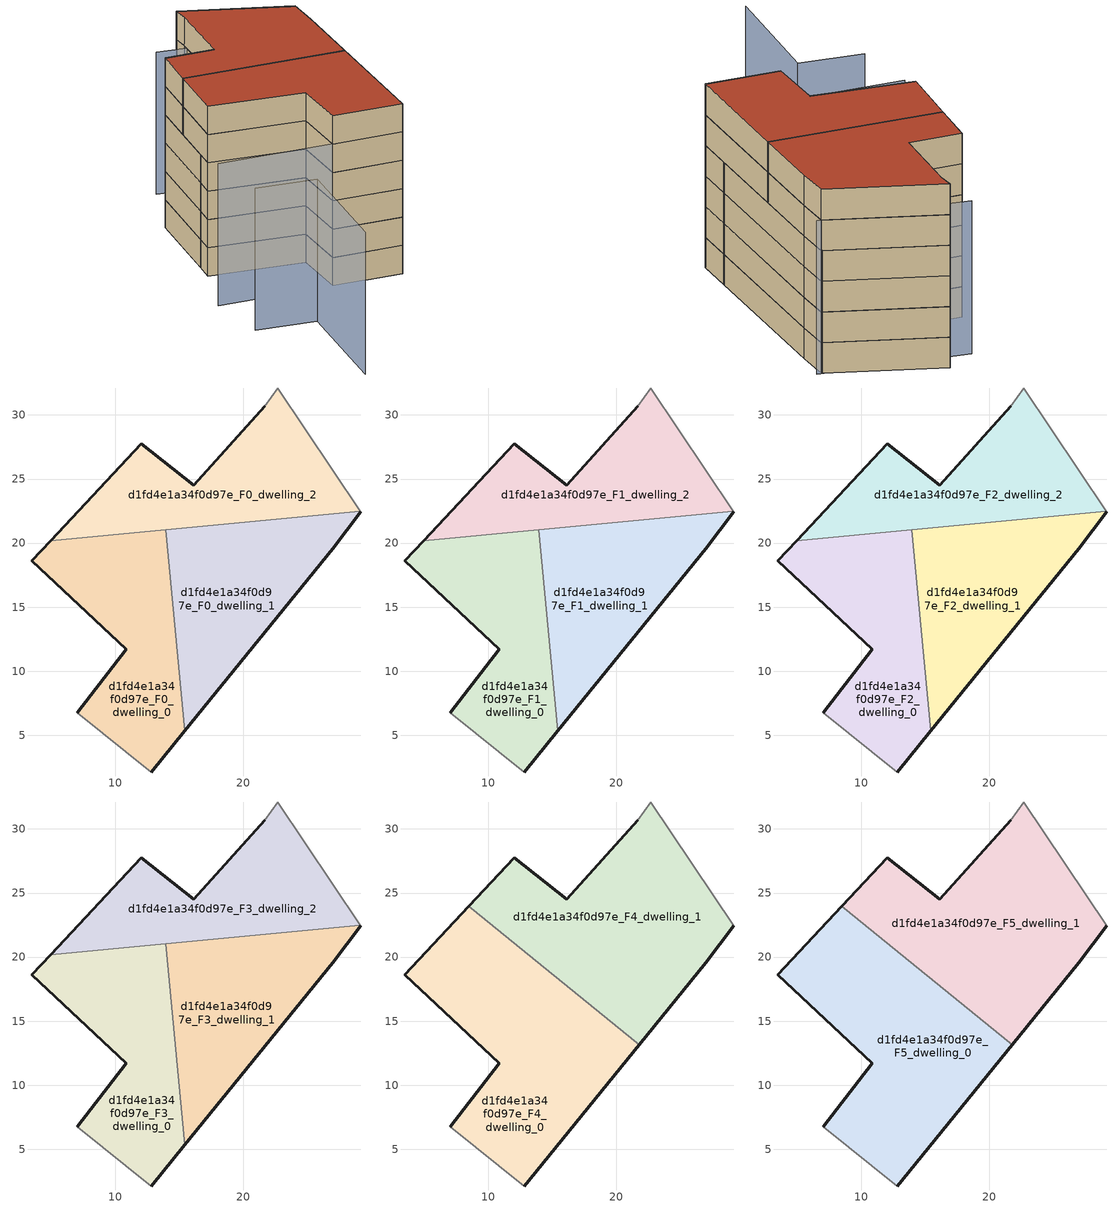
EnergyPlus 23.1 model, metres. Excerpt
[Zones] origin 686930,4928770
d1fd4e1a34f0d97e_F0_dwelling_0
 floor ground (EU_floor_Construction): 12.83,2.13 15.45,5.36 13.96,21.04 4.97,20.18 3.5,18.61 10.87,11.72 7.03,6.76 z0
 wall outside (EU_wall_Construction): 15.45,5.36 12.83,2.13 / 7.03,6.76 10.87,11.72 3.5,18.61 4.97,20.18 z0:3
 wall adiabatic (EU_wall_Construction): 12.83,2.13 7.03,6.76 z0:3
 wall to d1fd4e1a34f0d97e_F0_dwelling_1 (EU_wall_Construction): 13.96,21.04 15.45,5.36 z0:3
 wall to d1fd4e1a34f0d97e_F0_dwelling_2 (EU_wall_Construction): 4.97,20.18 13.96,21.04 z0:3
d1fd4e1a34f0d97e_F0_dwelling_1
 floor ground (EU_floor_Construction): 15.45,5.36 26.98,19.57 29.17,22.43 29.14,22.48 13.96,21.04 z0
 wall outside (EU_wall_Construction): 29.17,22.43 26.98,19.57 15.45,5.36 z0:3
 wall adiabatic (EU_wall_Construction): 29.14,22.48 29.17,22.43 z0:3
 wall to d1fd4e1a34f0d97e_F0_dwelling_2 (EU_wall_Construction): 13.96,21.04 29.14,22.48 z0:3
d1fd4e1a34f0d97e_F0_dwelling_2
 floor ground (EU_floor_Construction): 29.14,22.48 22.69,32.1 21.7,30.7 16.15,24.5 12.06,27.75 4.97,20.18 z0
 wall outside (EU_wall_Construction): 4.97,20.18 12.06,27.75 16.15,24.5 21.7,30.7 z0:3
 wall adiabatic (EU_wall_Construction): 21.7,30.7 22.69,32.1 29.14,22.48 z0:3
d1fd4e1a34f0d97e_F1_dwelling_0
 floor to d1fd4e1a34f0d97e_F0_dwelling_0 (EU_floor_Construction): 12.83,2.13 15.45,5.36 13.96,21.04 4.97,20.18 3.5,18.61 10.87,11.72 7.03,6.76 z3
 wall outside (EU_wall_Construction): 15.45,5.36 12.83,2.13 / 7.03,6.76 10.87,11.72 3.5,18.61 4.97,20.18 z3:6
 wall adiabatic (EU_wall_Construction): 12.83,2.13 7.03,6.76 z3:6
 wall to d1fd4e1a34f0d97e_F1_dwelling_1 (EU_wall_Construction): 13.96,21.04 15.45,5.36 z3:6
 wall to d1fd4e1a34f0d97e_F1_dwelling_2 (EU_wall_Construction): 4.97,20.18 13.96,21.04 z3:6
d1fd4e1a34f0d97e_F1_dwelling_1
 floor to d1fd4e1a34f0d97e_F0_dwelling_1 (EU_floor_Construction): 15.45,5.36 26.98,19.57 29.17,22.43 29.14,22.48 13.96,21.04 z3
 wall outside (EU_wall_Construction): 29.17,22.43 26.98,19.57 15.45,5.36 z3:6
 wall adiabatic (EU_wall_Construction): 29.14,22.48 29.17,22.43 z3:6
 wall to d1fd4e1a34f0d97e_F1_dwelling_2 (EU_wall_Construction): 13.96,21.04 29.14,22.48 z3:6
d1fd4e1a34f0d97e_F1_dwelling_2
 floor to d1fd4e1a34f0d97e_F0_dwelling_2 (EU_floor_Construction): 29.14,22.48 22.69,32.1 21.7,30.7 16.15,24.5 12.06,27.75 4.97,20.18 z3
 wall outside (EU_wall_Construction): 4.97,20.18 12.06,27.75 16.15,24.5 21.7,30.7 z3:6
 wall adiabatic (EU_wall_Construction): 21.7,30.7 22.69,32.1 29.14,22.48 z3:6
d1fd4e1a34f0d97e_F2_dwelling_0
 floor to d1fd4e1a34f0d97e_F1_dwelling_0 (EU_floor_Construction): 12.83,2.13 15.45,5.36 13.96,21.04 4.97,20.18 3.5,18.61 10.87,11.72 7.03,6.76 z6
 wall outside (EU_wall_Construction): 15.45,5.36 12.83,2.13 / 7.03,6.76 10.87,11.72 3.5,18.61 4.97,20.18 z6:9
 wall adiabatic (EU_wall_Construction): 12.83,2.13 7.03,6.76 z6:9
 wall to d1fd4e1a34f0d97e_F2_dwelling_1 (EU_wall_Construction): 13.96,21.04 15.45,5.36 z6:9
 wall to d1fd4e1a34f0d97e_F2_dwelling_2 (EU_wall_Construction): 4.97,20.18 13.96,21.04 z6:9
d1fd4e1a34f0d97e_F2_dwelling_1
 floor to d1fd4e1a34f0d97e_F1_dwelling_1 (EU_floor_Construction): 15.45,5.36 26.98,19.57 29.17,22.43 29.14,22.48 13.96,21.04 z6
 wall outside (EU_wall_Construction): 29.17,22.43 26.98,19.57 15.45,5.36 z6:9
 wall adiabatic (EU_wall_Construction): 29.14,22.48 29.17,22.43 z6:9
 wall to d1fd4e1a34f0d97e_F2_dwelling_2 (EU_wall_Construction): 13.96,21.04 29.14,22.48 z6:9
d1fd4e1a34f0d97e_F2_dwelling_2
 floor to d1fd4e1a34f0d97e_F1_dwelling_2 (EU_floor_Construction): 29.14,22.48 22.69,32.1 21.7,30.7 16.15,24.5 12.06,27.75 4.97,20.18 z6
 wall outside (EU_wall_Construction): 4.97,20.18 12.06,27.75 16.15,24.5 21.7,30.7 z6:9
 wall adiabatic (EU_wall_Construction): 21.7,30.7 22.69,32.1 29.14,22.48 z6:9
d1fd4e1a34f0d97e_F3_dwelling_0
 floor to d1fd4e1a34f0d97e_F2_dwelling_0 (EU_floor_Construction): 12.83,2.13 15.45,5.36 13.96,21.04 4.97,20.18 3.5,18.61 10.87,11.72 7.03,6.76 z9
 wall outside (EU_wall_Construction): 15.45,5.36 12.83,2.13 / 7.03,6.76 10.87,11.72 3.5,18.61 4.97,20.18 z9:12
 wall adiabatic (EU_wall_Construction): 12.83,2.13 7.03,6.76 z9:12
 wall to d1fd4e1a34f0d97e_F3_dwelling_1 (EU_wall_Construction): 13.96,21.04 15.45,5.36 z9:12
 wall to d1fd4e1a34f0d97e_F3_dwelling_2 (EU_wall_Construction): 4.97,20.18 13.96,21.04 z9:12
d1fd4e1a34f0d97e_F3_dwelling_1
 floor to d1fd4e1a34f0d97e_F2_dwelling_1 (EU_floor_Construction): 15.45,5.36 26.98,19.57 29.17,22.43 29.14,22.48 13.96,21.04 z9
 wall outside (EU_wall_Construction): 29.17,22.43 26.98,19.57 15.45,5.36 z9:12
 wall adiabatic (EU_wall_Construction): 29.14,22.48 29.17,22.43 z9:12
 wall to d1fd4e1a34f0d97e_F3_dwelling_2 (EU_wall_Construction): 13.96,21.04 29.14,22.48 z9:12
d1fd4e1a34f0d97e_F3_dwelling_2
 floor to d1fd4e1a34f0d97e_F2_dwelling_2 (EU_floor_Construction): 29.14,22.48 22.69,32.1 21.7,30.7 16.15,24.5 12.06,27.75 4.97,20.18 z9
 wall outside (EU_wall_Construction): 4.97,20.18 12.06,27.75 16.15,24.5 21.7,30.7 z9:12
 wall adiabatic (EU_wall_Construction): 21.7,30.7 22.69,32.1 29.14,22.48 z9:12
d1fd4e1a34f0d97e_F4_dwelling_0
 floor to d1fd4e1a34f0d97e_F3_dwelling_0 (EU_floor_Construction): 12.83,2.13 15.45,5.36 14.11,19.39 12.28,20.88 4.97,20.18 3.5,18.61 10.87,11.72 7.03,6.76 z12
 floor to d1fd4e1a34f0d97e_F3_dwelling_1 (EU_floor_Construction): 15.45,5.36 21.78,13.17 14.11,19.39 z12
 floor to d1fd4e1a34f0d97e_F3_dwelling_2 (EU_floor_Construction): 12.28,20.88 8.5,23.95 4.97,20.18 z12
 wall outside (EU_wall_Construction): 21.78,13.17 12.83,2.13 / 7.03,6.76 10.87,11.72 3.5,18.61 8.5,23.95 z12:15
 wall to d1fd4e1a34f0d97e_F4_dwelling_1 (EU_wall_Construction): 8.5,23.95 21.78,13.17 z12:15
 wall adiabatic (EU_wall_Construction): 12.83,2.13 7.03,6.76 z12:15
d1fd4e1a34f0d97e_F4_dwelling_1
 floor to d1fd4e1a34f0d97e_F3_dwelling_1 (EU_floor_Construction): 26.98,19.57 29.17,22.43 29.14,22.48 13.96,21.04 14.11,19.39 21.78,13.17 z12
 floor to d1fd4e1a34f0d97e_F3_dwelling_2 (EU_floor_Construction): 29.14,22.48 22.69,32.1 21.7,30.7 16.15,24.5 12.06,27.75 8.5,23.95 12.28,20.88 z12
 floor to d1fd4e1a34f0d97e_F3_dwelling_0 (EU_floor_Construction): 14.11,19.39 13.96,21.03 12.28,20.88 z12
 wall outside (EU_wall_Construction): 29.17,22.43 26.98,19.57 21.78,13.17 / 8.5,23.95 12.06,27.75 16.15,24.5 21.7,30.7 z12:15
 wall adiabatic (EU_wall_Construction): 21.7,30.7 22.69,32.1 29.17,22.43 z12:15
d1fd4e1a34f0d97e_F5_dwelling_0
 floor to d1fd4e1a34f0d97e_F4_dwelling_0 (EU_floor_Construction): 12.83,2.13 21.78,13.17 8.5,23.95 3.5,18.61 10.87,11.72 7.03,6.76 z15
 wall outside (EU_wall_Construction): 21.78,13.17 12.83,2.13 / 7.03,6.76 10.87,11.72 3.5,18.61 8.5,23.95 z15:18
 wall to d1fd4e1a34f0d97e_F5_dwelling_1 (EU_wall_Construction): 8.5,23.95 21.78,13.17 z15:18
 wall adiabatic (EU_wall_Construction): 12.83,2.13 7.03,6.76 z15:18
 roof outside (EU_roof_Construction): 21.78,13.17 12.83,2.13 7.03,6.76 10.87,11.72 3.5,18.61 8.5,23.95 z18
d1fd4e1a34f0d97e_F5_dwelling_1
 floor to d1fd4e1a34f0d97e_F4_dwelling_1 (EU_floor_Construction): 26.98,19.57 29.17,22.43 22.69,32.1 21.7,30.7 16.15,24.5 12.06,27.75 8.5,23.95 21.78,13.17 z15
 wall outside (EU_wall_Construction): 29.17,22.43 26.98,19.57 21.78,13.17 / 8.5,23.95 12.06,27.75 16.15,24.5 21.7,30.7 z15:18
 wall adiabatic (EU_wall_Construction): 21.7,30.7 22.69,32.1 29.17,22.43 z15:18
 roof outside (EU_roof_Construction): 22.69,32.1 29.17,22.43 26.98,19.57 21.78,13.17 8.5,23.95 12.06,27.75 16.15,24.5 21.7,30.7 z18
shading: -2.37,14.4 12.83,2.14 / -6.02,8.45 -1.3,4.1 / -1.3,4.1 -10.61,-6 / 29.47,22.14 19,32.36 z0:15
[Building]
EU S2 Campaign: North Axis=0; Terrain=City; Solar Distribution=FullExterior
[Site:Location]
Bologna: Latitude=44.5; Longitude=11.25; Time Zone=1; Elevation=37
[SizingPeriod:WeatherFileDays]
AnnualSizingPeriod: Begin Month=1; Begin Day of Month=1; End Month=12; End Day of Month=31; Day of Week for Start Day=Monday; Use Weather File Daylight Saving Period=No; Use Weather File Rain and Snow Indicators=No
[MATERIAL]
EU_InternalMass_Material: Roughness=MediumRough; Thickness=0.1; Conductivity=1; Density=1800; Specific Heat=900; Thermal Absorptance=0.9; Solar Absorptance=0.7; Visible Absorptance=0.7
[MATERIAL:NOMASS] Roughness=MediumRough; Thermal Absorptance=0.9; Solar Absorptance=0.7; Visible Absorptance=0.7
Name | Thermal Resistance
EU_wall_NoMass | 0.905828
EU_roof_NoMass | 0.37593
EU_floor_NoMass | 0.67114
[CONSTRUCTION]
EU_wall_Construction: EU_wall_NoMass
EU_roof_Construction: EU_roof_NoMass
EU_floor_Construction: EU_floor_NoMass
EU_InternalMass_Construction: EU_InternalMass_Material
[ZONE] Type=1; Multiplier=1; Ceiling Height=autocalculate; Floor Area=autocalculate; Part of Total Floor Area=Yes
Name | Volume
d1fd4e1a34f0d97e_F0_dwelling_0; d1fd4e1a34f0d97e_F1_dwelling_0; d1fd4e1a34f0d97e_F2_dwelling_0; d1fd4e1a34f0d97e_F3_dwelling_0 | 364.741
d1fd4e1a34f0d97e_F4_dwelling_0; d1fd4e1a34f0d97e_F5_dwelling_0 | 547.082
d1fd4e1a34f0d97e_F0_dwelling_1; d1fd4e1a34f0d97e_F1_dwelling_1; d1fd4e1a34f0d97e_F2_dwelling_1; d1fd4e1a34f0d97e_F3_dwelling_1 | 364.722
d1fd4e1a34f0d97e_F4_dwelling_1; d1fd4e1a34f0d97e_F5_dwelling_1 | 547.095
d1fd4e1a34f0d97e_F0_dwelling_2; d1fd4e1a34f0d97e_F1_dwelling_2; d1fd4e1a34f0d97e_F2_dwelling_2; d1fd4e1a34f0d97e_F3_dwelling_2 | 364.732
[INTERNALMASS] Construction=EU_InternalMass_Construction
Name | Zone or ZoneList | Surface Area
d1fd4e1a34f0d97e_F0_dwelling_0_EU_InternalMass | d1fd4e1a34f0d97e_F0_dwelling_0 | 121.578
d1fd4e1a34f0d97e_F0_dwelling_1_EU_InternalMass | d1fd4e1a34f0d97e_F0_dwelling_1 | 121.575
d1fd4e1a34f0d97e_F0_dwelling_2_EU_InternalMass | d1fd4e1a34f0d97e_F0_dwelling_2 | 121.578
d1fd4e1a34f0d97e_F1_dwelling_0_EU_InternalMass | d1fd4e1a34f0d97e_F1_dwelling_0 | 121.578
d1fd4e1a34f0d97e_F1_dwelling_1_EU_InternalMass | d1fd4e1a34f0d97e_F1_dwelling_1 | 121.575
d1fd4e1a34f0d97e_F1_dwelling_2_EU_InternalMass | d1fd4e1a34f0d97e_F1_dwelling_2 | 121.578
d1fd4e1a34f0d97e_F2_dwelling_0_EU_InternalMass | d1fd4e1a34f0d97e_F2_dwelling_0 | 121.578
d1fd4e1a34f0d97e_F2_dwelling_1_EU_InternalMass | d1fd4e1a34f0d97e_F2_dwelling_1 | 121.575
d1fd4e1a34f0d97e_F2_dwelling_2_EU_InternalMass | d1fd4e1a34f0d97e_F2_dwelling_2 | 121.578
d1fd4e1a34f0d97e_F3_dwelling_0_EU_InternalMass | d1fd4e1a34f0d97e_F3_dwelling_0 | 121.578
d1fd4e1a34f0d97e_F3_dwelling_1_EU_InternalMass | d1fd4e1a34f0d97e_F3_dwelling_1 | 121.575
d1fd4e1a34f0d97e_F3_dwelling_2_EU_InternalMass | d1fd4e1a34f0d97e_F3_dwelling_2 | 121.578
d1fd4e1a34f0d97e_F4_dwelling_0_EU_InternalMass | d1fd4e1a34f0d97e_F4_dwelling_0 | 182.361
d1fd4e1a34f0d97e_F4_dwelling_1_EU_InternalMass | d1fd4e1a34f0d97e_F4_dwelling_1 | 182.365
d1fd4e1a34f0d97e_F5_dwelling_0_EU_InternalMass | d1fd4e1a34f0d97e_F5_dwelling_0 | 182.361
d1fd4e1a34f0d97e_F5_dwelling_1_EU_InternalMass | d1fd4e1a34f0d97e_F5_dwelling_1 | 182.365
[OTHEREQUIPMENT] Fuel Type=Electricity; Design Level Calculation Method=Watts/Area; Power per Zone Floor Area=1; Fraction Latent=0; Fraction Radiant=0; Fraction Lost=0; Carbon Dioxide Generation Rate=0; EndUse Subcategory=EU_Step8_InternalGains
Name | Zone or ZoneList or Space or SpaceList | Schedule
EU_Step8_InternalGain_d1fd4e1a34f0d97e_F0_dwelling_0_f000 | d1fd4e1a34f0d97e_F0_dwelling_0 | EU_Step8_GainSchedule_d1fd4e1a34f0d97e_F0_dwelling_0_f000
EU_Step8_InternalGain_d1fd4e1a34f0d97e_F0_dwelling_1_f000 | d1fd4e1a34f0d97e_F0_dwelling_1 | EU_Step8_GainSchedule_d1fd4e1a34f0d97e_F0_dwelling_1_f000
EU_Step8_InternalGain_d1fd4e1a34f0d97e_F0_dwelling_2_f000 | d1fd4e1a34f0d97e_F0_dwelling_2 | EU_Step8_GainSchedule_d1fd4e1a34f0d97e_F0_dwelling_2_f000
EU_Step8_InternalGain_d1fd4e1a34f0d97e_F1_dwelling_0_f000 | d1fd4e1a34f0d97e_F1_dwelling_0 | EU_Step8_GainSchedule_d1fd4e1a34f0d97e_F1_dwelling_0_f000
EU_Step8_InternalGain_d1fd4e1a34f0d97e_F1_dwelling_1_f000 | d1fd4e1a34f0d97e_F1_dwelling_1 | EU_Step8_GainSchedule_d1fd4e1a34f0d97e_F1_dwelling_1_f000
EU_Step8_InternalGain_d1fd4e1a34f0d97e_F1_dwelling_2_f000 | d1fd4e1a34f0d97e_F1_dwelling_2 | EU_Step8_GainSchedule_d1fd4e1a34f0d97e_F1_dwelling_2_f000
EU_Step8_InternalGain_d1fd4e1a34f0d97e_F2_dwelling_0_f000 | d1fd4e1a34f0d97e_F2_dwelling_0 | EU_Step8_GainSchedule_d1fd4e1a34f0d97e_F2_dwelling_0_f000
EU_Step8_InternalGain_d1fd4e1a34f0d97e_F2_dwelling_1_f000 | d1fd4e1a34f0d97e_F2_dwelling_1 | EU_Step8_GainSchedule_d1fd4e1a34f0d97e_F2_dwelling_1_f000
EU_Step8_InternalGain_d1fd4e1a34f0d97e_F2_dwelling_2_f000 | d1fd4e1a34f0d97e_F2_dwelling_2 | EU_Step8_GainSchedule_d1fd4e1a34f0d97e_F2_dwelling_2_f000
EU_Step8_InternalGain_d1fd4e1a34f0d97e_F3_dwelling_0_f000 | d1fd4e1a34f0d97e_F3_dwelling_0 | EU_Step8_GainSchedule_d1fd4e1a34f0d97e_F3_dwelling_0_f000
EU_Step8_InternalGain_d1fd4e1a34f0d97e_F3_dwelling_1_f000 | d1fd4e1a34f0d97e_F3_dwelling_1 | EU_Step8_GainSchedule_d1fd4e1a34f0d97e_F3_dwelling_1_f000
EU_Step8_InternalGain_d1fd4e1a34f0d97e_F3_dwelling_2_f000 | d1fd4e1a34f0d97e_F3_dwelling_2 | EU_Step8_GainSchedule_d1fd4e1a34f0d97e_F3_dwelling_2_f000
EU_Step8_InternalGain_d1fd4e1a34f0d97e_F4_dwelling_0_f000 | d1fd4e1a34f0d97e_F4_dwelling_0 | EU_Step8_GainSchedule_d1fd4e1a34f0d97e_F4_dwelling_0_f000
EU_Step8_InternalGain_d1fd4e1a34f0d97e_F4_dwelling_1_f000 | d1fd4e1a34f0d97e_F4_dwelling_1 | EU_Step8_GainSchedule_d1fd4e1a34f0d97e_F4_dwelling_1_f000
EU_Step8_InternalGain_d1fd4e1a34f0d97e_F5_dwelling_0_f000 | d1fd4e1a34f0d97e_F5_dwelling_0 | EU_Step8_GainSchedule_d1fd4e1a34f0d97e_F5_dwelling_0_f000
EU_Step8_InternalGain_d1fd4e1a34f0d97e_F5_dwelling_1_f000 | d1fd4e1a34f0d97e_F5_dwelling_1 | EU_Step8_GainSchedule_d1fd4e1a34f0d97e_F5_dwelling_1_f000
[ZONEVENTILATION:DESIGNFLOWRATE] Schedule=EU_AlwaysOn; Design Flow Rate Calculation Method=AirChanges/Hour; Air Changes per Hour=0.73129; Ventilation Type=Natural; Fan Pressure Rise=0; Fan Total Efficiency=1; Constant Term Coefficient=1; Temperature Term Coefficient=0; Velocity Term Coefficient=0; Velocity Squared Term Coefficient=0; Minimum Indoor Temperature=-100; Maximum Indoor Temperature=100; Delta Temperature=-100; Minimum Outdoor Temperature=-100; Maximum Outdoor Temperature=100; Maximum Wind Speed=40
Name | Zone or ZoneList or Space or SpaceList
EU_ConstantAir_d1fd4e1a34f0d97e_F0_dwelling_0 | d1fd4e1a34f0d97e_F0_dwelling_0
EU_ConstantAir_d1fd4e1a34f0d97e_F0_dwelling_1 | d1fd4e1a34f0d97e_F0_dwelling_1
EU_ConstantAir_d1fd4e1a34f0d97e_F0_dwelling_2 | d1fd4e1a34f0d97e_F0_dwelling_2
EU_ConstantAir_d1fd4e1a34f0d97e_F1_dwelling_0 | d1fd4e1a34f0d97e_F1_dwelling_0
EU_ConstantAir_d1fd4e1a34f0d97e_F1_dwelling_1 | d1fd4e1a34f0d97e_F1_dwelling_1
EU_ConstantAir_d1fd4e1a34f0d97e_F1_dwelling_2 | d1fd4e1a34f0d97e_F1_dwelling_2
EU_ConstantAir_d1fd4e1a34f0d97e_F2_dwelling_0 | d1fd4e1a34f0d97e_F2_dwelling_0
EU_ConstantAir_d1fd4e1a34f0d97e_F2_dwelling_1 | d1fd4e1a34f0d97e_F2_dwelling_1
EU_ConstantAir_d1fd4e1a34f0d97e_F2_dwelling_2 | d1fd4e1a34f0d97e_F2_dwelling_2
EU_ConstantAir_d1fd4e1a34f0d97e_F3_dwelling_0 | d1fd4e1a34f0d97e_F3_dwelling_0
EU_ConstantAir_d1fd4e1a34f0d97e_F3_dwelling_1 | d1fd4e1a34f0d97e_F3_dwelling_1
EU_ConstantAir_d1fd4e1a34f0d97e_F3_dwelling_2 | d1fd4e1a34f0d97e_F3_dwelling_2
EU_ConstantAir_d1fd4e1a34f0d97e_F4_dwelling_0 | d1fd4e1a34f0d97e_F4_dwelling_0
EU_ConstantAir_d1fd4e1a34f0d97e_F4_dwelling_1 | d1fd4e1a34f0d97e_F4_dwelling_1
EU_ConstantAir_d1fd4e1a34f0d97e_F5_dwelling_0 | d1fd4e1a34f0d97e_F5_dwelling_0
EU_ConstantAir_d1fd4e1a34f0d97e_F5_dwelling_1 | d1fd4e1a34f0d97e_F5_dwelling_1
[HVACTEMPLATE:THERMOSTAT] Constant Heating Setpoint=20; Constant Cooling Setpoint=50
EU_HeatOnly_d1fd4e1a34f0d97e_F0_dwelling_0; EU_HeatOnly_d1fd4e1a34f0d97e_F0_dwelling_1; EU_HeatOnly_d1fd4e1a34f0d97e_F0_dwelling_2; EU_HeatOnly_d1fd4e1a34f0d97e_F1_dwelling_0; EU_HeatOnly_d1fd4e1a34f0d97e_F1_dwelling_1; EU_HeatOnly_d1fd4e1a34f0d97e_F1_dwelling_2; EU_HeatOnly_d1fd4e1a34f0d97e_F2_dwelling_0; EU_HeatOnly_d1fd4e1a34f0d97e_F2_dwelling_1; EU_HeatOnly_d1fd4e1a34f0d97e_F2_dwelling_2; EU_HeatOnly_d1fd4e1a34f0d97e_F3_dwelling_0; EU_HeatOnly_d1fd4e1a34f0d97e_F3_dwelling_1; EU_HeatOnly_d1fd4e1a34f0d97e_F3_dwelling_2; EU_HeatOnly_d1fd4e1a34f0d97e_F4_dwelling_0; EU_HeatOnly_d1fd4e1a34f0d97e_F4_dwelling_1; EU_HeatOnly_d1fd4e1a34f0d97e_F5_dwelling_0; EU_HeatOnly_d1fd4e1a34f0d97e_F5_dwelling_1
[HVACTEMPLATE:ZONE:IDEALLOADSAIRSYSTEM] System Availability Schedule=EU_AlwaysOn; Maximum Heating Supply Air Temperature=50; Minimum Cooling Supply Air Temperature=13; Maximum Heating Supply Air Humidity Ratio=0.0156; Minimum Cooling Supply Air Humidity Ratio=0.0077; Heating Limit=NoLimit; Cooling Limit=NoLimit; Heating Availability Schedule=EU_AlwaysOn; Cooling Availability Schedule=EU_CoolingOff; Dehumidification Control Type=ConstantSensibleHeatRatio; Cooling Sensible Heat Ratio=0.7; Dehumidification Setpoint=60; Humidification Control Type=None; Humidification Setpoint=30; Outdoor Air Method=None; Outdoor Air Flow Rate per Person=0.00944; Outdoor Air Flow Rate per Zone Floor Area=0; Outdoor Air Flow Rate per Zone=0; Demand Controlled Ventilation Type=None; Outdoor Air Economizer Type=NoEconomizer; Heat Recovery Type=None; Sensible Heat Recovery Effectiveness=0.7; Latent Heat Recovery Effectiveness=0.65
Name | Template Thermostat
d1fd4e1a34f0d97e_F0_dwelling_0 | EU_HeatOnly_d1fd4e1a34f0d97e_F0_dwelling_0
d1fd4e1a34f0d97e_F0_dwelling_1 | EU_HeatOnly_d1fd4e1a34f0d97e_F0_dwelling_1
d1fd4e1a34f0d97e_F0_dwelling_2 | EU_HeatOnly_d1fd4e1a34f0d97e_F0_dwelling_2
d1fd4e1a34f0d97e_F1_dwelling_0 | EU_HeatOnly_d1fd4e1a34f0d97e_F1_dwelling_0
d1fd4e1a34f0d97e_F1_dwelling_1 | EU_HeatOnly_d1fd4e1a34f0d97e_F1_dwelling_1
d1fd4e1a34f0d97e_F1_dwelling_2 | EU_HeatOnly_d1fd4e1a34f0d97e_F1_dwelling_2
d1fd4e1a34f0d97e_F2_dwelling_0 | EU_HeatOnly_d1fd4e1a34f0d97e_F2_dwelling_0
d1fd4e1a34f0d97e_F2_dwelling_1 | EU_HeatOnly_d1fd4e1a34f0d97e_F2_dwelling_1
d1fd4e1a34f0d97e_F2_dwelling_2 | EU_HeatOnly_d1fd4e1a34f0d97e_F2_dwelling_2
d1fd4e1a34f0d97e_F3_dwelling_0 | EU_HeatOnly_d1fd4e1a34f0d97e_F3_dwelling_0
d1fd4e1a34f0d97e_F3_dwelling_1 | EU_HeatOnly_d1fd4e1a34f0d97e_F3_dwelling_1
d1fd4e1a34f0d97e_F3_dwelling_2 | EU_HeatOnly_d1fd4e1a34f0d97e_F3_dwelling_2
d1fd4e1a34f0d97e_F4_dwelling_0 | EU_HeatOnly_d1fd4e1a34f0d97e_F4_dwelling_0
d1fd4e1a34f0d97e_F4_dwelling_1 | EU_HeatOnly_d1fd4e1a34f0d97e_F4_dwelling_1
d1fd4e1a34f0d97e_F5_dwelling_0 | EU_HeatOnly_d1fd4e1a34f0d97e_F5_dwelling_0
d1fd4e1a34f0d97e_F5_dwelling_1 | EU_HeatOnly_d1fd4e1a34f0d97e_F5_dwelling_1
[SIZING:ZONE] Zone Cooling Design Supply Air Temperature Input Method=SupplyAirTemperature; Zone Cooling Design Supply Air Temperature=13; Zone Heating Design Supply Air Temperature Input Method=SupplyAirTemperature; Zone Heating Design Supply Air Temperature=50; Zone Cooling Design Supply Air Humidity Ratio=0.008; Zone Heating Design Supply Air Humidity Ratio=0.008; Cooling Design Air Flow Method=DesignDay; Cooling Design Air Flow Rate=0; Cooling Minimum Air Flow per Zone Floor Area=0.000762; Cooling Minimum Air Flow=0; Cooling Minimum Air Flow Fraction=0.2; Heating Design Air Flow Method=DesignDay; Heating Design Air Flow Rate=0; Heating Maximum Air Flow per Zone Floor Area=0.002032; Heating Maximum Air Flow=0.141576; Heating Maximum Air Flow Fraction=0.3; Account for Dedicated Outdoor Air System=No; Dedicated Outdoor Air System Control Strategy=NeutralSupplyAir; Dedicated Outdoor Air Low Setpoint Temperature for Design=autosize; Dedicated Outdoor Air High Setpoint Temperature for Design=autosize; Zone Load Sizing Method=Sensible Load Only No Latent Load; Zone Latent Cooling Design Supply Air Humidity Ratio Input Method=HumidityRatioDifference; Zone Cooling Design Supply Air Humidity Ratio Difference=0.005; Zone Latent Heating Design Supply Air Humidity Ratio Input Method=HumidityRatioDifference; Zone Humidification Design Supply Air Humidity Ratio Difference=0.005
d1fd4e1a34f0d97e_F0_dwelling_0; d1fd4e1a34f0d97e_F0_dwelling_1; d1fd4e1a34f0d97e_F0_dwelling_2; d1fd4e1a34f0d97e_F1_dwelling_0; d1fd4e1a34f0d97e_F1_dwelling_1; d1fd4e1a34f0d97e_F1_dwelling_2; d1fd4e1a34f0d97e_F2_dwelling_0; d1fd4e1a34f0d97e_F2_dwelling_1; d1fd4e1a34f0d97e_F2_dwelling_2; d1fd4e1a34f0d97e_F3_dwelling_0; d1fd4e1a34f0d97e_F3_dwelling_1; d1fd4e1a34f0d97e_F3_dwelling_2; d1fd4e1a34f0d97e_F4_dwelling_0; d1fd4e1a34f0d97e_F4_dwelling_1; d1fd4e1a34f0d97e_F5_dwelling_0; d1fd4e1a34f0d97e_F5_dwelling_1
[SCHEDULE:CONSTANT]
Name | Hourly Value
EU_AlwaysOn | 1
EU_CoolingOff | 0
[SCHEDULE:FILE] Column Number=1; Rows to Skip at Top=0; Number of Hours of Data=8760; Column Separator=Comma; Interpolate to Timestep=No; Minutes per Item=60; Adjust Schedule for Daylight Savings=Yes
Name | File
EU_Step8_GainSchedule_d1fd4e1a34f0d97e_F0_dwelling_0_f000 | ../../schedules/d1fd4e1a34f0d97e/d1fd4e1a34f0d97e_F0_dwelling_0_f000_gain.csv
EU_Step8_GainSchedule_d1fd4e1a34f0d97e_F0_dwelling_1_f000 | ../../schedules/d1fd4e1a34f0d97e/d1fd4e1a34f0d97e_F0_dwelling_1_f000_gain.csv
EU_Step8_GainSchedule_d1fd4e1a34f0d97e_F0_dwelling_2_f000 | ../../schedules/d1fd4e1a34f0d97e/d1fd4e1a34f0d97e_F0_dwelling_2_f000_gain.csv
EU_Step8_GainSchedule_d1fd4e1a34f0d97e_F1_dwelling_0_f000 | ../../schedules/d1fd4e1a34f0d97e/d1fd4e1a34f0d97e_F1_dwelling_0_f000_gain.csv
EU_Step8_GainSchedule_d1fd4e1a34f0d97e_F1_dwelling_1_f000 | ../../schedules/d1fd4e1a34f0d97e/d1fd4e1a34f0d97e_F1_dwelling_1_f000_gain.csv
EU_Step8_GainSchedule_d1fd4e1a34f0d97e_F1_dwelling_2_f000 | ../../schedules/d1fd4e1a34f0d97e/d1fd4e1a34f0d97e_F1_dwelling_2_f000_gain.csv
EU_Step8_GainSchedule_d1fd4e1a34f0d97e_F2_dwelling_0_f000 | ../../schedules/d1fd4e1a34f0d97e/d1fd4e1a34f0d97e_F2_dwelling_0_f000_gain.csv
EU_Step8_GainSchedule_d1fd4e1a34f0d97e_F2_dwelling_1_f000 | ../../schedules/d1fd4e1a34f0d97e/d1fd4e1a34f0d97e_F2_dwelling_1_f000_gain.csv
EU_Step8_GainSchedule_d1fd4e1a34f0d97e_F2_dwelling_2_f000 | ../../schedules/d1fd4e1a34f0d97e/d1fd4e1a34f0d97e_F2_dwelling_2_f000_gain.csv
EU_Step8_GainSchedule_d1fd4e1a34f0d97e_F3_dwelling_0_f000 | ../../schedules/d1fd4e1a34f0d97e/d1fd4e1a34f0d97e_F3_dwelling_0_f000_gain.csv
EU_Step8_GainSchedule_d1fd4e1a34f0d97e_F3_dwelling_1_f000 | ../../schedules/d1fd4e1a34f0d97e/d1fd4e1a34f0d97e_F3_dwelling_1_f000_gain.csv
EU_Step8_GainSchedule_d1fd4e1a34f0d97e_F3_dwelling_2_f000 | ../../schedules/d1fd4e1a34f0d97e/d1fd4e1a34f0d97e_F3_dwelling_2_f000_gain.csv
EU_Step8_GainSchedule_d1fd4e1a34f0d97e_F4_dwelling_0_f000 | ../../schedules/d1fd4e1a34f0d97e/d1fd4e1a34f0d97e_F4_dwelling_0_f000_gain.csv
EU_Step8_GainSchedule_d1fd4e1a34f0d97e_F4_dwelling_1_f000 | ../../schedules/d1fd4e1a34f0d97e/d1fd4e1a34f0d97e_F4_dwelling_1_f000_gain.csv
EU_Step8_GainSchedule_d1fd4e1a34f0d97e_F5_dwelling_0_f000 | ../../schedules/d1fd4e1a34f0d97e/d1fd4e1a34f0d97e_F5_dwelling_0_f000_gain.csv
EU_Step8_GainSchedule_d1fd4e1a34f0d97e_F5_dwelling_1_f000 | ../../schedules/d1fd4e1a34f0d97e/d1fd4e1a34f0d97e_F5_dwelling_1_f000_gain.csv
